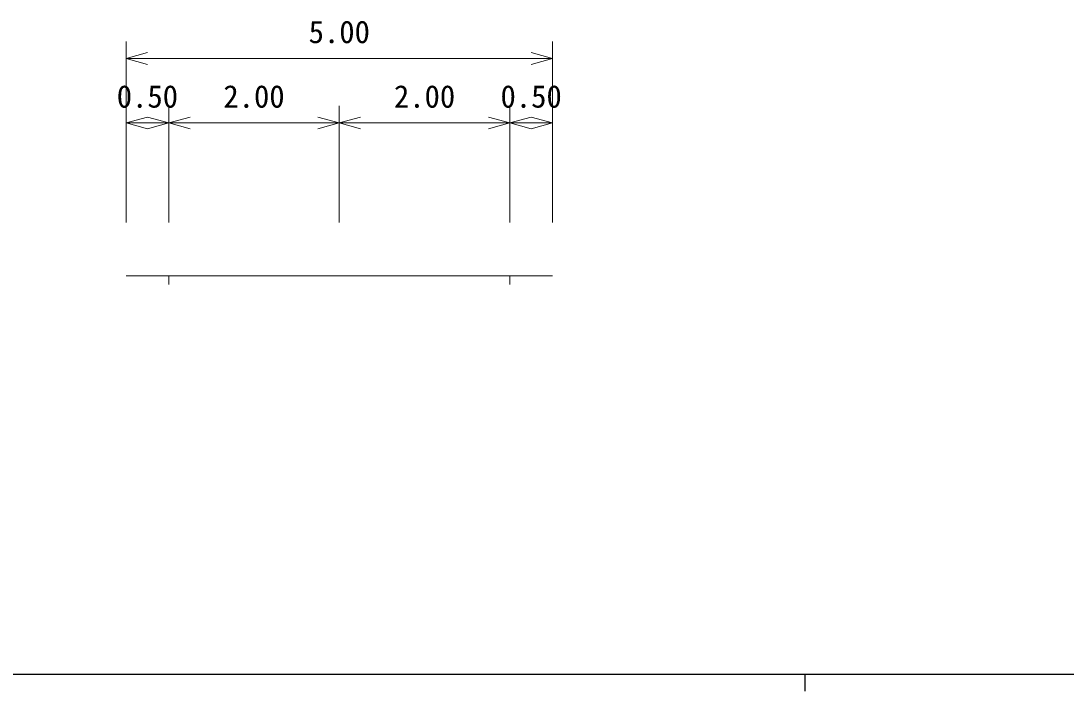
# Model space of a CAD drawing. Units: millimetres on the paper, with parts at other scales. Extents: x 40 to 680, y 20 to 380.
# Drawn here: x 222 to 283.3, y 204 to 243.3 of the extents above; entities that cross this region are included whole.
import ezdxf
from ezdxf.enums import TextEntityAlignment as Align

# ---------------------------------------------------------------- set-up
doc = ezdxf.new("R2010")
doc.units = ezdxf.units.MM
doc.layers.add('M-TTL-BAND', color=7, linetype='Continuous', lineweight=25)
doc.layers.add('M-WORK', color=1, linetype='Continuous', lineweight=13)
doc.styles.add('ＭＳ ゴシック', font='')
doc.styles.get('ＭＳ ゴシック').set_extended_font_data('MS Gothic')

msp = doc.modelspace()

# ---------------------------------------------------------------- linework, layer by layer
at = {"layer": 'M-TTL-BAND'}
for p, q in [((40, 205), (579, 205)), ((268, 205), (268, 204))]:
    msp.add_line(p, q, dxfattribs=at)
at = {"layer": 'M-WORK'}
for p, q in [((228.205, 231.475), (228.205, 242.086)), ((253.205, 231.475), (253.205, 242.086)), ((228.205, 241.086), (229.455, 241.434)), ((228.205, 241.086), (253.205, 241.086)), ((228.205, 241.086), (229.455, 240.739)), ((253.205, 241.086), (251.955, 241.434)), ((253.205, 241.086), (251.955, 240.739)), ((230.705, 231.475), (230.705, 238.304)), ((240.705, 231.475), (240.705, 238.304)), ((250.705, 231.475), (250.705, 238.304)), ((228.205, 237.304), (229.455, 237.651)), ((228.205, 237.304), (230.705, 237.304)), ((228.205, 237.304), (229.455, 236.957)), ((230.705, 237.304), (229.455, 237.651)), ((230.705, 237.304), (229.455, 236.957)), ((230.705, 237.304), (231.955, 237.651)), ((230.705, 237.304), (240.705, 237.304)), ((230.705, 237.304), (231.955, 236.957)), ((240.705, 237.304), (239.455, 237.651)), ((240.705, 237.304), (239.455, 236.957)), ((240.705, 237.304), (241.955, 237.651)), ((240.705, 237.304), (250.705, 237.304)), ((240.705, 237.304), (241.955, 236.957)), ((250.705, 237.304), (249.455, 237.651)), ((250.705, 237.304), (249.455, 236.957)), ((250.705, 237.304), (251.955, 237.651)), ((250.705, 237.304), (253.205, 237.304)), ((250.705, 237.304), (251.955, 236.957)), ((253.205, 237.304), (251.955, 237.651)), ((253.205, 237.304), (251.955, 236.957)), ((230.705, 228.341), (228.205, 228.341)), ((230.705, 228.341), (250.705, 228.341)), ((230.705, 228.341), (230.705, 227.841)), ((250.705, 228.341), (253.205, 228.341)), ((250.705, 228.341), (250.705, 227.841))]:
    msp.add_line(p, q, dxfattribs=at)

# ---------------------------------------------------------------- texts
at = {"layer": 'M-WORK', "style": 'ＭＳ ゴシック'}
for s, p in [('5.00', (240.705, 241.586)), ('0.50', (229.455, 237.804)), ('2.00', (235.705, 237.804)), ('2.00', (245.705, 237.804)), ('0.50', (251.955, 237.804))]:
    msp.add_text(s, height=1.32, dxfattribs=at).set_placement(p, align=Align.BOTTOM_CENTER)

doc.saveas('drawing.dxf')
